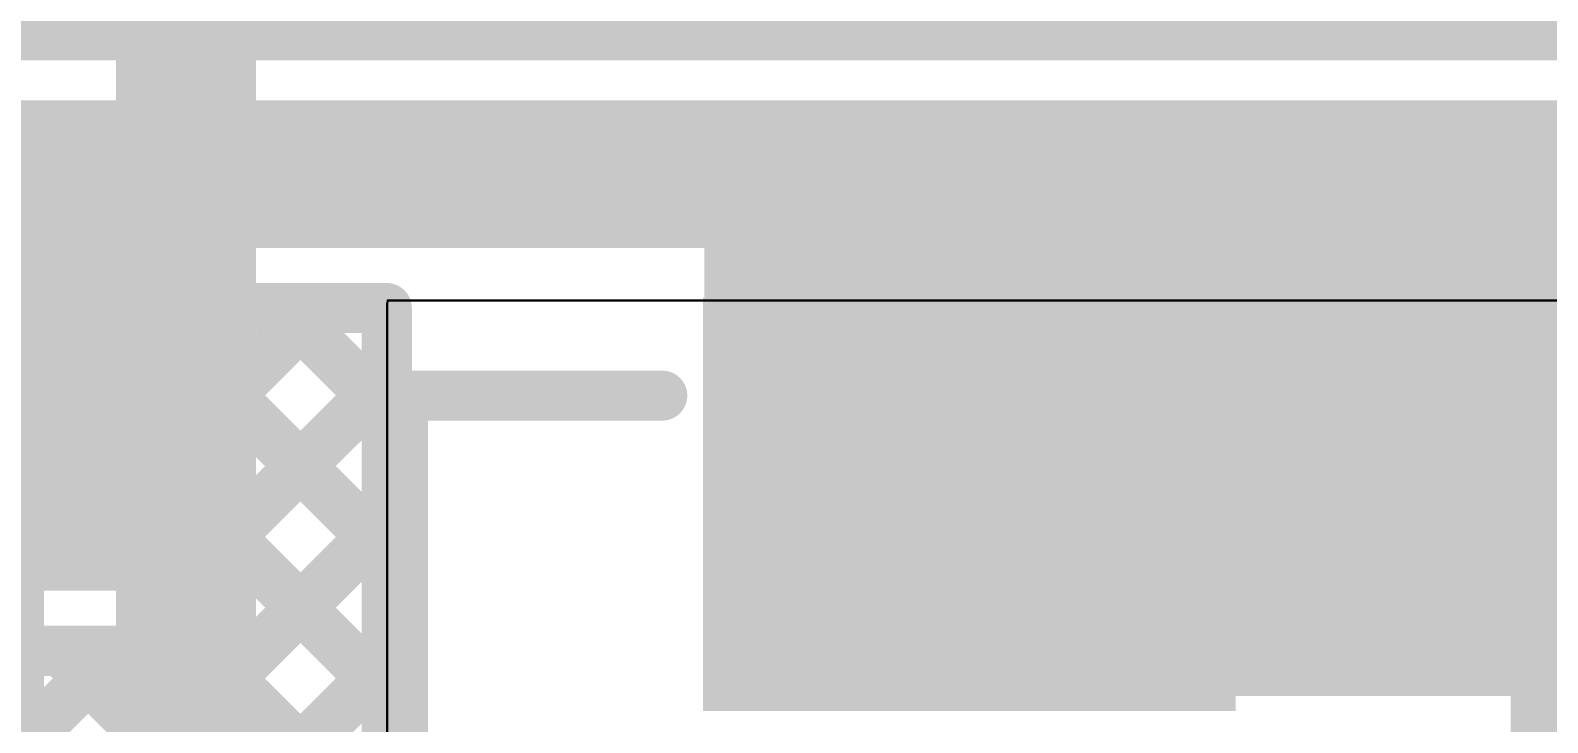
# Model space of a CAD drawing. Header units: millimetres. Extents: x -0.33 to 3.26, y -0.12 to 2.83.
# Drawn here: x 1.6463 to 1.9495, y 0.5197 to 0.658 of the extents above; entities that cross this region are included whole.
import ezdxf

# ---------------------------------------------------------------- set-up
doc = ezdxf.new("R2010")
doc.units = ezdxf.units.MM
doc.header["$MEASUREMENT"] = 0
for name, color, linetype in [('BottomLayer', 5, 'Continuous'), ('BottomOverlay', 54, 'Continuous'), ('TopLayer', 1, 'Continuous'), ('TopOverlay', 2, 'Continuous'), ('TopPaste', 8, 'Continuous'), ('TopSolder', 216, 'Continuous'), ('ViaHoleLayer', 16, 'Continuous')]:
    doc.layers.add(name, color=color, linetype=linetype)
doc.styles.add('Arial', font='', dxfattribs={"height": 0.2})
doc.styles.get('Arial').set_extended_font_data('Arial')

# ---------------------------------------------------------------- blocks, each defined once
blk = doc.blocks.new('MS0530_2R2M_44')
at = {"layer": 'TopLayer'}
for points in [[(-0.11791, 0.04921), (-0.04331, 0.04921), (-0.04331, -0.04921), (-0.11791, -0.04921)], [(0.04331, 0.04921), (0.11791, 0.04921), (0.11791, -0.04921), (0.04331, -0.04921)]]:
    blk.add_hatch(color=1, dxfattribs=at).paths.add_polyline_path(points)
at = {"layer": 'TopPaste'}
for points in [[(-0.11791, 0.04921), (-0.04331, 0.04921), (-0.04331, -0.04921), (-0.11791, -0.04921)], [(0.04331, 0.04921), (0.11791, 0.04921), (0.11791, -0.04921), (0.04331, -0.04921)]]:
    blk.add_hatch(color=8, dxfattribs=at).paths.add_polyline_path(points)
at = {"layer": 'TopSolder'}
for points in [[(-0.12191, 0.05321), (-0.03931, 0.05321), (-0.03931, -0.05321), (-0.12191, -0.05321)], [(0.03931, 0.05321), (0.12191, 0.05321), (0.12191, -0.05321), (0.03931, -0.05321)]]:
    blk.add_hatch(color=216, dxfattribs=at).paths.add_polyline_path(points)
at = {"layer": 'TopOverlay', "const_width": 0.01}
for points in [[(-0.10236, 0.11319), (-0.10236, 0.06136)], [(-0.10236, 0.11319), (0.10236, 0.11319)], [(0.10236, 0.11319), (0.10236, 0.06136)], [(-0.10236, -0.06136), (-0.10236, -0.11319)], [(0.10236, -0.06136), (0.10236, -0.11319)], [(-0.10236, -0.11319), (0.10236, -0.11319)]]:
    blk.add_lwpolyline(points, dxfattribs=at)
at = {"layer": 'TopOverlay'}
for points, const_width in [([(-0.10486, 0.11319, 1), (-0.09986, 0.11319, 1)], 0.005), ([(-0.10486, 0.11319, 1), (-0.09986, 0.11319, 1)], 0.005), ([(0.09986, 0.11319, 1), (0.10486, 0.11319, 1)], 0.005), ([(0.09986, 0.11319, 1), (0.10486, 0.11319, 1)], 0.005), ([(-0.11446, 0.071, 1), (-0.13154, 0.071, 1)], 0.01), ([(-0.13404, 0.071, 1), (-0.12904, 0.071, 1)], 0.005), ([(-0.11696, 0.071, 1), (-0.11196, 0.071, 1)], 0.005), ([(-0.10486, 0.06136, 1), (-0.09986, 0.06136, 1)], 0.005), ([(0.09986, 0.06136, 1), (0.10486, 0.06136, 1)], 0.005), ([(-0.10486, -0.06136, 1), (-0.09986, -0.06136, 1)], 0.005), ([(0.09986, -0.06136, 1), (0.10486, -0.06136, 1)], 0.005), ([(-0.10486, -0.11319, 1), (-0.09986, -0.11319, 1)], 0.005), ([(-0.10486, -0.11319, 1), (-0.09986, -0.11319, 1)], 0.005), ([(0.09986, -0.11319, 1), (0.10486, -0.11319, 1)], 0.005), ([(0.09986, -0.11319, 1), (0.10486, -0.11319, 1)], 0.005)]:
    blk.add_lwpolyline(points, format="xyb", close=True, dxfattribs=dict(at, const_width=const_width))

msp = doc.modelspace()

# ---------------------------------------------------------------- hatches: boundary and pattern name
at = {"layer": 'BottomLayer'}
for points in [[(1.616, 0.652), (2.057, 0.652), (2.057, 0.706), (1.616, 0.706)], [(1.527, 0.6145), (1.956, 0.6145), (1.956, 0.644), (1.527, 0.644)], [(1.602, 0.546), (1.671, 0.546), (1.671, 0.62), (1.602, 0.62)]]:
    msp.add_hatch(color=5, dxfattribs=at).paths.add_polyline_path(points)
h = msp.add_hatch(color=5, dxfattribs=at)
edge = h.paths.add_edge_path()
edge.add_arc((1.804, 0.63), 0.01181, 0, 360)
h = msp.add_hatch(color=5, dxfattribs=at)
edge = h.paths.add_edge_path()
edge.add_arc((1.834, 0.63), 0.01181, 0, 360)
h = msp.add_hatch(color=5, dxfattribs=at)
edge = h.paths.add_edge_path()
edge.add_arc((1.866, 0.63), 0.01181, 0, 360)
at = {"layer": 'TopLayer'}
for points in [[(1.66342, 0.284), (1.69142, 0.284), (1.69142, 0.705), (1.66342, 0.705)], [(1.67173, 0.6545), (2.355, 0.6545), (2.355, 0.705), (1.67173, 0.705)], [(1.605, 0.441), (1.649, 0.441), (1.649, 0.644), (1.605, 0.644)], [(1.781, 0.525), (2.02094, 0.525), (2.02094, 0.6435), (1.781, 0.6435)]]:
    msp.add_hatch(color=1, dxfattribs=at).paths.add_polyline_path(points)
h = msp.add_hatch(color=1, dxfattribs=at)
edge = h.paths.add_edge_path()
edge.add_arc((1.804, 0.63), 0.01181, 0, 360)
h = msp.add_hatch(color=1, dxfattribs=at)
edge = h.paths.add_edge_path()
edge.add_arc((1.834, 0.63), 0.01181, 0, 360)
h = msp.add_hatch(color=1, dxfattribs=at)
edge = h.paths.add_edge_path()
edge.add_arc((1.866, 0.63), 0.01181, 0, 360)
at = {"layer": 'ViaHoleLayer'}
h = msp.add_hatch(color=16, dxfattribs=at)
edge = h.paths.add_edge_path()
edge.add_arc((1.804, 0.63), 0.00591, 0, 360)
h = msp.add_hatch(color=16, dxfattribs=at)
edge = h.paths.add_edge_path()
edge.add_arc((1.834, 0.63), 0.00591, 0, 360)
h = msp.add_hatch(color=16, dxfattribs=at)
edge = h.paths.add_edge_path()
edge.add_arc((1.866, 0.63), 0.00591, 0, 360)

# ---------------------------------------------------------------- linework, layer by layer
at = {"layer": 'BottomLayer'}
for p, q in [((1.71754, 0.60394), (1.71794, 0.60394)), ((1.71794, 0.60394), (1.71754, 0.60354)), ((1.96104, 0.60394), (1.71754, 0.60394)), ((1.71754, 0.60354), (1.71754, 0.33544))]:
    msp.add_line(p, q, dxfattribs=at)
at = {"layer": 'BottomLayer', "const_width": 0.01}
for points in [[(1.683, 0.6025), (1.71754, 0.6025)], [(1.683, 0.58191), (1.70359, 0.6025)], [(1.683, 0.534), (1.683, 0.6025)], [(1.69699, 0.6025), (1.71754, 0.58194)], [(1.71754, 0.33544), (1.71754, 0.6025)], [(1.683, 0.5882), (1.71754, 0.55366)], [(1.683, 0.55363), (1.71754, 0.58817)], [(1.531, 0.37334), (1.71754, 0.55989)], [(1.683, 0.55992), (1.71754, 0.52538)], [(1.531, 0.40163), (1.66337, 0.534)], [(1.618, 0.534), (1.683, 0.534)], [(1.62406, 0.534), (1.71754, 0.44052)], [(1.65235, 0.534), (1.71754, 0.46881)], [(1.68063, 0.534), (1.71754, 0.49709)], [(1.531, 0.34506), (1.71754, 0.5316)]]:
    msp.add_lwpolyline(points, dxfattribs=at)
at = {"layer": 'BottomLayer', "const_width": 0.005}
for points in [[(1.6805, 0.6025, 1), (1.6855, 0.6025, 1)], [(1.6805, 0.6025, 1), (1.6855, 0.6025, 1)], [(1.69449, 0.6025, 1), (1.69949, 0.6025, 1)], [(1.70109, 0.6025, 1), (1.70609, 0.6025, 1)], [(1.71504, 0.6025, 1), (1.72004, 0.6025, 1)], [(1.71504, 0.6025, 1), (1.72004, 0.6025, 1)], [(1.6805, 0.5882, 1), (1.6855, 0.5882, 1)], [(1.71504, 0.58817, 1), (1.72004, 0.58817, 1)], [(1.6805, 0.58191, 1), (1.6855, 0.58191, 1)], [(1.71504, 0.58194, 1), (1.72004, 0.58194, 1)], [(1.6805, 0.55992, 1), (1.6855, 0.55992, 1)], [(1.71504, 0.55989, 1), (1.72004, 0.55989, 1)], [(1.6805, 0.55363, 1), (1.6855, 0.55363, 1)], [(1.71504, 0.55366, 1), (1.72004, 0.55366, 1)], [(1.64985, 0.534, 1), (1.65485, 0.534, 1)], [(1.66087, 0.534, 1), (1.66587, 0.534, 1)], [(1.67813, 0.534, 1), (1.68313, 0.534, 1)], [(1.6805, 0.534, 1), (1.6855, 0.534, 1)], [(1.6805, 0.534, 1), (1.6855, 0.534, 1)], [(1.71504, 0.5316, 1), (1.72004, 0.5316, 1)], [(1.71504, 0.52538, 1), (1.72004, 0.52538, 1)]]:
    msp.add_lwpolyline(points, format="xyb", close=True, dxfattribs=at)
at = {"layer": 'TopLayer'}
for p, q in [((1.7176, 0.604), (1.718, 0.604)), ((1.718, 0.604), (1.7176, 0.6036)), ((1.9611, 0.604), (1.7176, 0.604)), ((1.7176, 0.6036), (1.7176, 0.3355))]:
    msp.add_line(p, q, dxfattribs=at)
at = {"layer": 'TopLayer', "const_width": 0.025}
for points in [[(1.834, 0.56332), (1.834, 0.604)], [(1.83394, 0.56326), (1.834, 0.56332)]]:
    msp.add_lwpolyline(points, dxfattribs=at)
at = {"layer": 'TopLayer', "const_width": 0.0125}
for points in [[(1.82775, 0.604, 1), (1.84025, 0.604, 1)], [(1.82769, 0.56326, 1), (1.84019, 0.56326, 1)], [(1.82775, 0.56332, 1), (1.84025, 0.56332, 1)], [(1.82775, 0.56332, 1), (1.84025, 0.56332, 1)]]:
    msp.add_lwpolyline(points, format="xyb", close=True, dxfattribs=at)

# ---------------------------------------------------------------- block references
at = {"rotation": 90}
msp.add_blockref('MS0530_2R2M_44', (1.83394, 0.48265), dxfattribs=at)

# ---------------------------------------------------------------- texts
at = {"layer": 'BottomOverlay', "style": 'Arial', "text_generation_flag": 2}
msp.add_text('FB1', height=0.04, dxfattribs=at).set_placement((2.00094, 0.59038))

doc.saveas('drawing.dxf')
